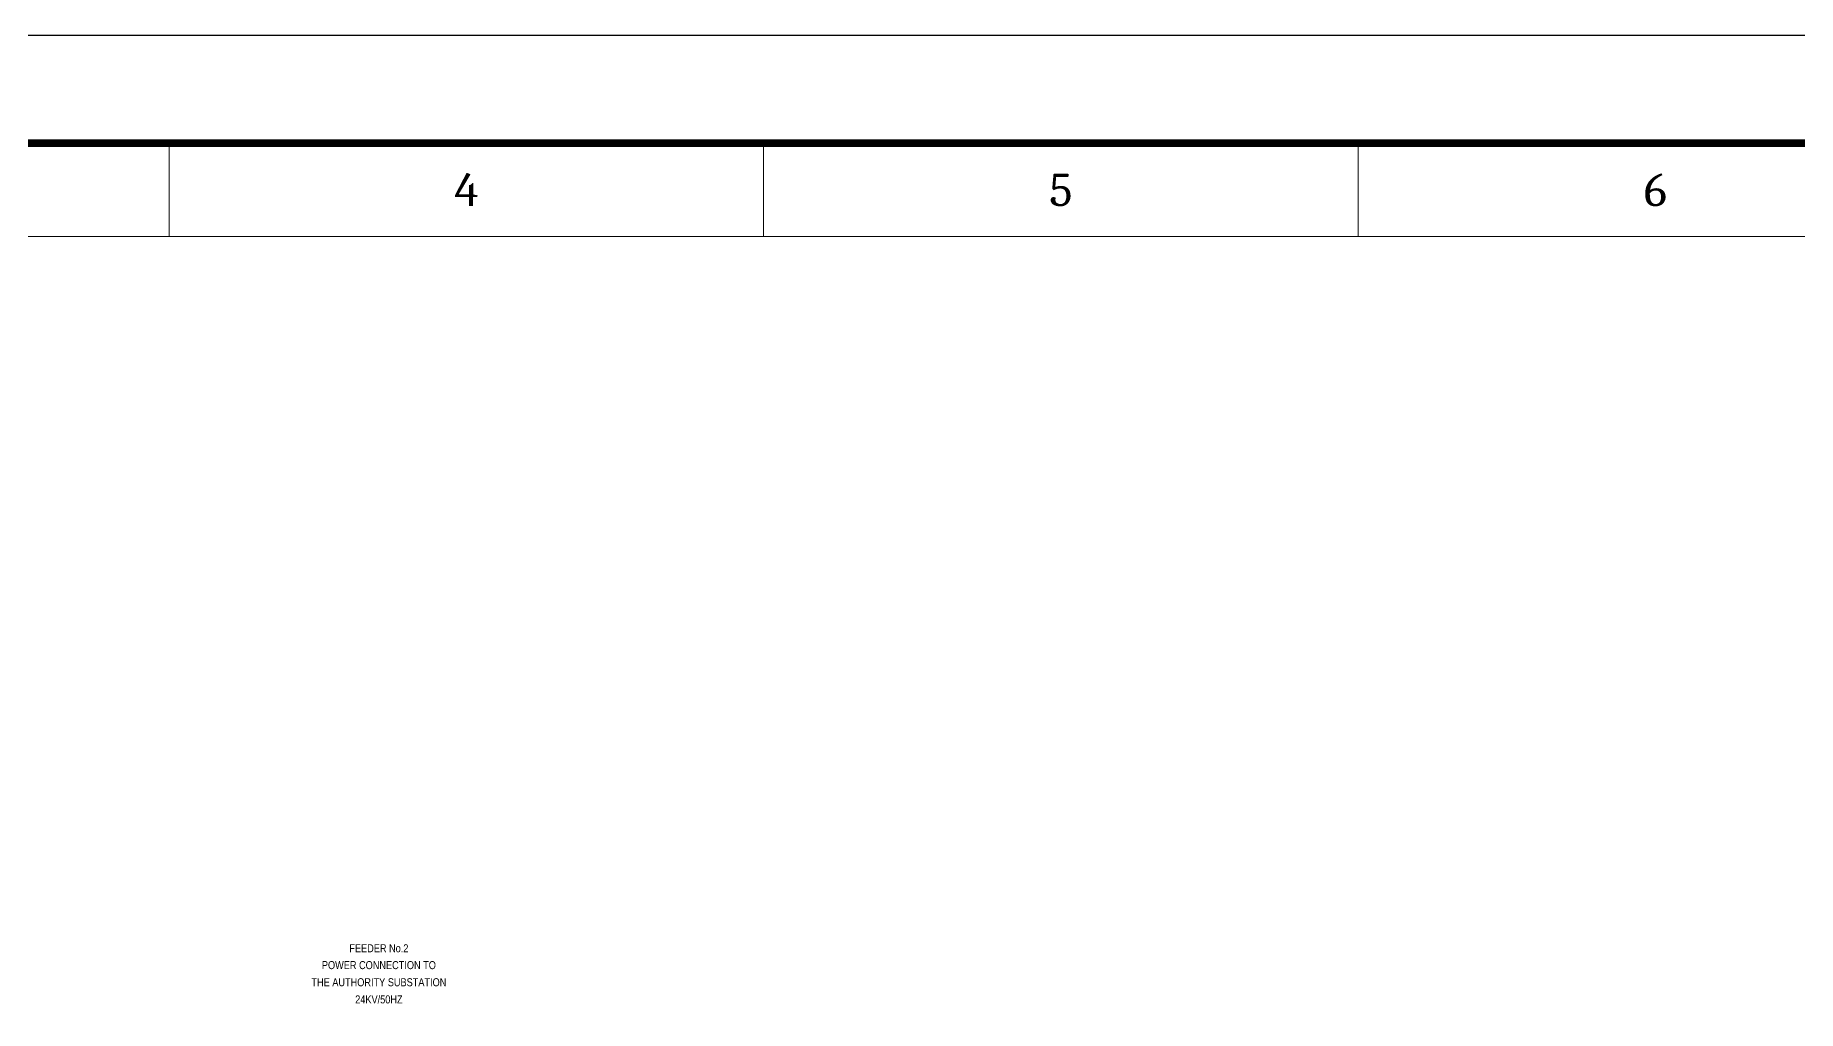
# Model space of a CAD drawing. Header units: millimetres. Extents: x -116965 to 323937, y 291661 to 566926.
# Drawn here: x -56458 to -54170, y 339926 to 341192 of the extents above; entities that cross this region are included whole.
import ezdxf
from ezdxf.enums import TextEntityAlignment as Align

# ---------------------------------------------------------------- set-up
doc = ezdxf.new("R2010")
doc.units = ezdxf.units.MM
doc.layers.get('0').update_dxf_attribs({"lineweight": 18})
doc.layers.add('HV-MV Equipment', color=4, linetype='Continuous', lineweight=9)
doc.styles.add('Hel-Con', font='')
doc.styles.add('hwBorder', font='Cambria.ttf')
doc.styles.get('Hel-Con').set_extended_font_data('VNI-Helve-Condense')

# ---------------------------------------------------------------- blocks, each defined once
blk = doc.blocks.new('*U1980')
at = {"color": 5}
for p, q in [((92.704, 198.621), (92.704, 194.282)), ((120.272, 198.621), (120.272, 194.282)), ((147.839, 198.621), (147.839, 194.282))]:
    blk.add_line(p, q, dxfattribs=at)
at = {"color": 5, "const_width": 0.35}
blk.add_lwpolyline([(10, 198.621), (285.679, 198.621), (285.679, 5), (10, 5)], close=True, dxfattribs=at)
at = {"color": 5}
blk.add_lwpolyline([(14.339, 194.282), (281.339, 194.282), (281.339, 9.339), (14.339, 9.339)], close=True, dxfattribs=at)
at = {"layer": 'Defpoints', "color": 4}
blk.add_lwpolyline([(0, 203.621), (290.679, 203.621), (290.679, 0), (0, 0)], close=True, dxfattribs=at)
at = {"color": 253, "style": 'hwBorder'}
for s, p in [('4', (106.488, 196.452)), ('5', (134.056, 196.452)), ('6', (161.623, 196.452))]:
    blk.add_text(s, height=1.5, dxfattribs=at).set_placement(p, align=Align.MIDDLE_CENTER)
at = {"color": 6, "style": 'hwBorder', "flags": 8}
for tag, p in [("DWG'SNAME", (266.339, 58.998)), ("DWG'SCODE2", (266.339, 51.052))]:
    blk.add_attdef(tag, text='', height=1.5, dxfattribs=at).set_placement(p, align=Align.MIDDLE_CENTER)
at = {"color": 253, "style": 'hwBorder', "flags": 8}
for tag, p in [('REV_0', (253.339, 43.788)), ('REV_MODIFY0', (264.339, 44.1)), ('REV_DATE0', (277.339, 44.1)), ('REV_1', (253.339, 40.477)), ('REV_MODIFY1', (264.339, 40.789)), ('REV_DATE1', (277.339, 40.789)), ('REV_2', (253.339, 37.166)), ('REV_MODIFY2', (264.339, 37.479)), ('REV_DATE2', (277.339, 37.479)), ('REV_3', (253.339, 33.856)), ('REV_MODIFY3', (264.339, 34.169)), ('REV_DATE3', (277.339, 34.169)), ('REV_4', (253.339, 30.545)), ('REV_MODIFY4', (264.339, 30.858)), ('REV_DATE4', (277.339, 30.858))]:
    blk.add_attdef(tag, text='', height=1, dxfattribs=at).set_placement(p, align=Align.MIDDLE_CENTER)
at = {"color": 6, "style": 'hwBorder', "flags": 8}
for tag, p in [('TOLERANCE', (261.539, 27.216)), ('PAGE', (259.339, 15.298))]:
    blk.add_attdef(tag, text='', height=1.5, dxfattribs=at).set_placement(p, align=Align.MIDDLE_LEFT)

msp = doc.modelspace()

# ---------------------------------------------------------------- block references
at = {"ltscale": 5, "xscale": 28, "yscale": 28, "zscale": 28}
msp.add_blockref('*U1980', (-58879.961977, 335490.946197), dxfattribs=at)

# ---------------------------------------------------------------- texts
at = {"layer": 'HV-MV Equipment', "color": 7, "lineweight": 9, "style": 'Hel-Con'}
for s, height, p in [('FEEDER No.2', 10.38769199, (-56011.826823, 340001.647062)), ('POWER CONNECTION TO', 10.38769199, (-56011.826823, 339979.781175)), ('THE AUTHORITY SUBSTATION', 10.38769199, (-56011.826823, 339957.521835)), ('24KV/50HZ', 10.387692, (-56011.826823, 339935.262495))]:
    msp.add_text(s, height=height, dxfattribs=at).set_placement(p, align=Align.CENTER)

doc.saveas('drawing.dxf')
